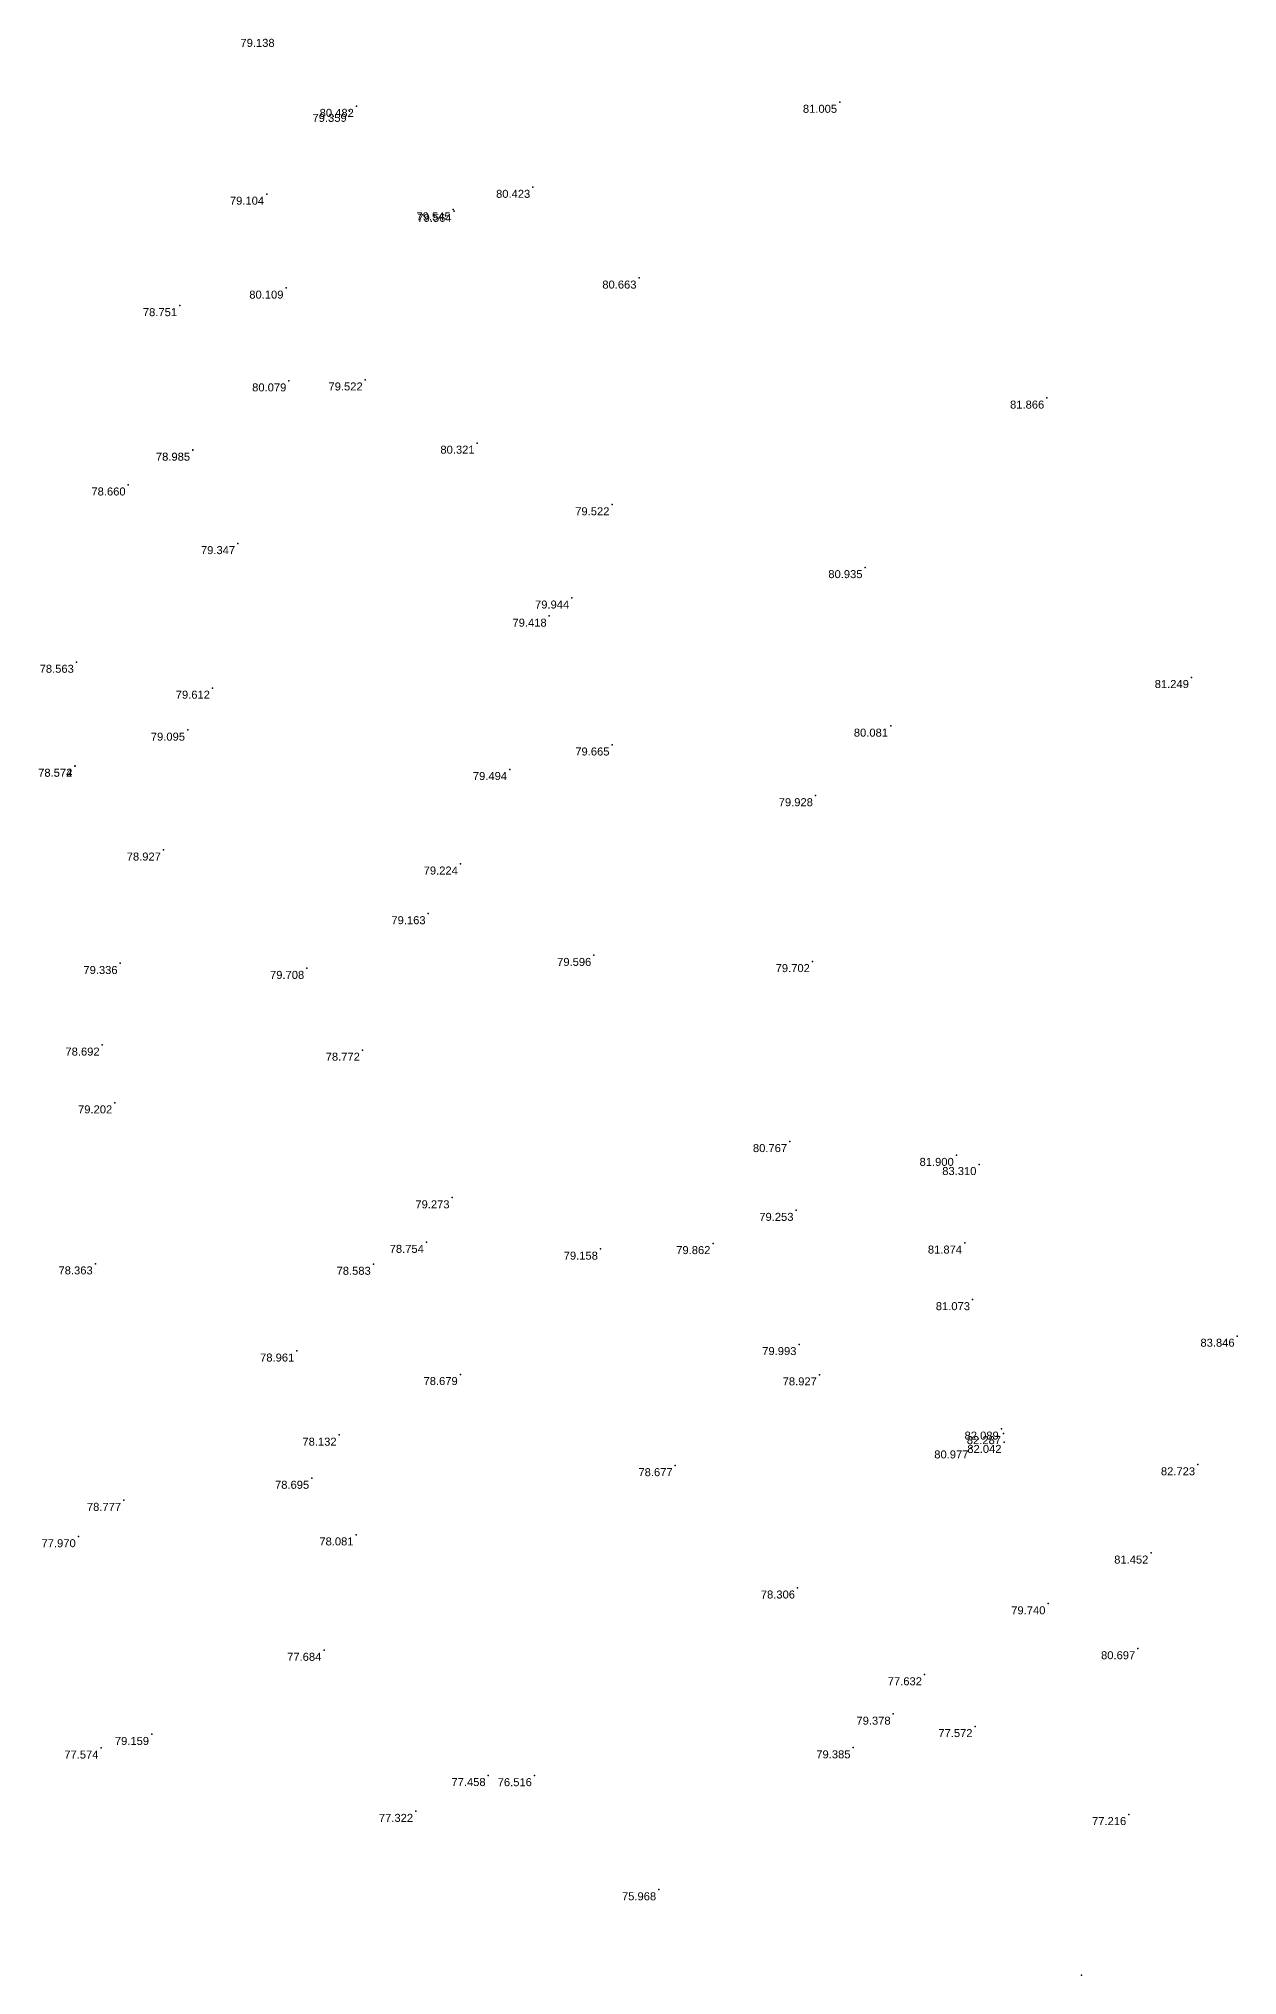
# Model space of a CAD drawing. Header units: millimetres. Extents: x 706139 to 707011, y 753722 to 954403.
# Drawn here: x 706335 to 706379.9, y 954112.9 to 954185.5 of the extents above; entities that cross this region are included whole.
import ezdxf
from ezdxf.enums import TextEntityAlignment as Align

# ---------------------------------------------------------------- set-up
doc = ezdxf.new("R2010")
doc.units = ezdxf.units.MM
doc.linetypes.add('SOLID_LINE', pattern=[0])
doc.layers.add('Height', color=7, linetype='Continuous')
doc.styles.get("Standard").update_dxf_attribs({"font": 'arial.ttf'})

msp = doc.modelspace()

# ---------------------------------------------------------------- linework, layer by layer
at = {"color": 0, "linetype": 'SOLID_LINE'}
for p in [(706364.993, 954183.13, 81.005), (706346.6037, 954182.7906, 79.3585), (706346.6037, 954182.7906, 79.3585), (706346.6037, 954182.7906, 79.3585), (706346.8701, 954182.9782, 80.4819), (706346.8701, 954182.9782, 80.4819), (706346.8701, 954182.9782, 80.4819), (706343.5067, 954179.6855, 79.1038), (706343.5067, 954179.6855, 79.1038), (706343.5067, 954179.6855, 79.1038), (706353.487, 954179.9422, 80.4232), (706353.487, 954179.9422, 80.4232), (706353.487, 954179.9422, 80.4232), (706350.5007, 954179.0995, 79.5451), (706350.5007, 954179.0995, 79.5451), (706350.5007, 954179.0995, 79.5451), (706350.5355, 954179.0419, 79.5641), (706350.5355, 954179.0419, 79.5641), (706350.5355, 954179.0419, 79.5641), (706344.2321, 954176.1636, 80.1091), (706344.2321, 954176.1636, 80.1091), (706344.2321, 954176.1636, 80.1091), (706357.471, 954176.54, 80.663), (706340.2425, 954175.5061, 78.7513), (706340.2425, 954175.5061, 78.7513), (706340.2425, 954175.5061, 78.7513), (706344.3398, 954172.6856, 80.0794), (706344.3398, 954172.6856, 80.0794), (706344.3398, 954172.6856, 80.0794), (706347.2022, 954172.7213, 79.5224), (706347.2022, 954172.7213, 79.5224), (706347.2022, 954172.7213, 79.5224), (706372.7621, 954172.0407, 81.8658), (706372.7621, 954172.0407, 81.8658), (706372.7621, 954172.0407, 81.8658), (706340.7298, 954170.0858, 78.9849), (706340.7298, 954170.0858, 78.9849), (706340.7298, 954170.0858, 78.9849), (706340.731, 954170.0907, 78.9848), (706340.731, 954170.0907, 78.9848), (706340.731, 954170.0907, 78.9848), (706351.3993, 954170.3508, 80.3209), (706351.3993, 954170.3508, 80.3209), (706351.3993, 954170.3508, 80.3209), (706338.3122, 954168.7839, 78.6602), (706338.3122, 954168.7839, 78.6602), (706338.3122, 954168.7839, 78.6602), (706356.4558, 954168.0412, 79.5221), (706356.4558, 954168.0412, 79.5221), (706356.4558, 954168.0412, 79.5221), (706342.419, 954166.5853, 79.3468), (706342.419, 954166.5853, 79.3468), (706342.419, 954166.5853, 79.3468), (706365.9466, 954165.6852, 80.9349), (706365.9466, 954165.6852, 80.9349), (706365.9466, 954165.6852, 80.9349), (706354.9475, 954164.5458, 79.9443), (706354.9475, 954164.5458, 79.9443), (706354.9475, 954164.5458, 79.9443), (706354.102, 954163.866, 79.4176), (706354.102, 954163.866, 79.4176), (706354.102, 954163.866, 79.4176), (706336.3705, 954162.1376, 78.5625), (706336.3705, 954162.1376, 78.5625), (706336.3705, 954162.1376, 78.5625), (706378.186, 954161.5645, 81.2488), (706378.186, 954161.5645, 81.2488), (706378.186, 954161.5645, 81.2488), (706341.4739, 954161.1653, 79.6119), (706341.4739, 954161.1653, 79.6119), (706341.4739, 954161.1653, 79.6119), (706340.5401, 954159.5919, 79.0954), (706340.5401, 954159.5919, 79.0954), (706340.5401, 954159.5919, 79.0954), (706366.9031, 954159.7429, 80.0814), (706366.9031, 954159.7429, 80.0814), (706366.9031, 954159.7429, 80.0814), (706356.4581, 954159.0358, 79.6651), (706356.4581, 954159.0358, 79.6651), (706356.4581, 954159.0358, 79.6651), (706336.3143, 954158.2378, 78.5743), (706336.3143, 954158.2378, 78.5743), (706336.3143, 954158.2378, 78.5743), (706336.3162, 954158.2425, 78.5719), (706336.3162, 954158.2425, 78.5719), (706336.3162, 954158.2425, 78.5719), (706352.6165, 954158.1167, 79.494), (706352.6165, 954158.1167, 79.494), (706352.6165, 954158.1167, 79.494), (706364.0865, 954157.1349, 79.9284), (706364.0865, 954157.1349, 79.9284), (706364.0865, 954157.1349, 79.9284), (706339.6362, 954155.097, 78.9265), (706339.6362, 954155.097, 78.9265), (706339.6362, 954155.097, 78.9265), (706350.7718, 954154.574, 79.224), (706350.7718, 954154.574, 79.224), (706350.7718, 954154.574, 79.224), (706349.5613, 954152.711, 79.1635), (706349.5613, 954152.711, 79.1635), (706349.5613, 954152.711, 79.1635), (706338.0113, 954150.8449, 79.3363), (706338.0113, 954150.8449, 79.3363), (706338.0113, 954150.8449, 79.3363), (706345.0099, 954150.6612, 79.7083), (706345.0099, 954150.6612, 79.7083), (706345.0099, 954150.6612, 79.7083), (706355.7766, 954151.1473, 79.596), (706355.7766, 954151.1473, 79.596), (706355.7766, 954151.1473, 79.596), (706363.9719, 954150.9154, 79.7024), (706363.9719, 954150.9154, 79.7024), (706363.9719, 954150.9154, 79.7024), (706337.3377, 954147.7854, 78.6918), (706337.3377, 954147.7854, 78.6918), (706337.3377, 954147.7854, 78.6918), (706347.098, 954147.5948, 78.7723), (706347.098, 954147.5948, 78.7723), (706347.098, 954147.5948, 78.7723), (706337.8101, 954145.6193, 79.2017), (706337.8101, 954145.6193, 79.2017), (706337.8101, 954145.6193, 79.2017), (706363.119, 954144.1681, 80.7673), (706363.119, 954144.1681, 80.7673), (706363.119, 954144.1681, 80.7673), (706369.3678, 954143.6513, 81.9004), (706369.3678, 954143.6513, 81.9004), (706369.3678, 954143.6513, 81.9004), (706370.2186, 954143.3073, 83.3096), (706370.2186, 954143.3073, 83.3096), (706370.2186, 954143.3073, 83.3096), (706350.4608, 954142.0594, 79.2735), (706350.4608, 954142.0594, 79.2735), (706350.4608, 954142.0594, 79.2735), (706363.3584, 954141.5895, 79.2531), (706363.3584, 954141.5895, 79.2531), (706363.3584, 954141.5895, 79.2531), (706349.4972, 954140.3897, 78.7541), (706349.4972, 954140.3897, 78.7541), (706349.4972, 954140.3897, 78.7541), (706360.2423, 954140.3434, 79.8621), (706360.2423, 954140.3434, 79.8621), (706360.2423, 954140.3434, 79.8621), (706369.6795, 954140.3639, 81.8741), (706369.6795, 954140.3639, 81.8741), (706369.6795, 954140.3639, 81.8741), (706337.0781, 954139.5822, 78.3634), (706337.0781, 954139.5822, 78.3634), (706337.0781, 954139.5822, 78.3634), (706347.5056, 954139.568, 78.5828), (706347.5056, 954139.568, 78.5828), (706347.5056, 954139.568, 78.5828), (706356.0232, 954140.1351, 79.1583), (706356.0232, 954140.1351, 79.1583), (706356.0232, 954140.1351, 79.1583), (706369.9773, 954138.2417, 81.0732), (706369.9773, 954138.2417, 81.0732), (706369.9773, 954138.2417, 81.0732), (706379.9011, 954136.8708, 83.8455), (706379.9011, 954136.8708, 83.8455), (706379.9011, 954136.8708, 83.8455), (706344.6375, 954136.3155, 78.9606), (706344.6375, 954136.3155, 78.9606), (706344.6375, 954136.3155, 78.9606), (706363.4681, 954136.5591, 79.9935), (706363.4681, 954136.5591, 79.9935), (706363.4681, 954136.5591, 79.9935), (706350.7669, 954135.436, 78.6789), (706350.7669, 954135.436, 78.6789), (706350.7669, 954135.436, 78.6789), (706364.2345, 954135.423, 78.9267), (706364.2345, 954135.423, 78.9267), (706364.2345, 954135.423, 78.9267), (706346.2244, 954133.1623, 78.1319), (706346.2244, 954133.1623, 78.1319), (706346.2244, 954133.1623, 78.1319), (706371.056, 954133.3897, 82.0893), (706371.056, 954133.3897, 82.0893), (706371.056, 954133.3897, 82.0893), (706371.1401, 954133.2189, 82.287), (706371.1401, 954133.2189, 82.287), (706371.1401, 954133.2189, 82.287), (706369.9204, 954132.6834, 80.9769), (706369.9204, 954132.6834, 80.9769), (706369.9204, 954132.6834, 80.9769), (706371.1592, 954132.8908, 82.0419), (706371.1592, 954132.8908, 82.0419), (706371.1592, 954132.8908, 82.0419), (706358.8256, 954132.0185, 78.6766), (706358.8256, 954132.0185, 78.6766), (706358.8256, 954132.0185, 78.6766), (706378.4186, 954132.0514, 82.7234), (706378.4186, 954132.0514, 82.7234), (706378.4186, 954132.0514, 82.7234), (706345.1969, 954131.5455, 78.695), (706345.1969, 954131.5455, 78.695), (706345.1969, 954131.5455, 78.695), (706338.1426, 954130.7181, 78.7767), (706338.1426, 954130.7181, 78.7767), (706338.1426, 954130.7181, 78.7767), (706346.8595, 954129.4225, 78.0807), (706346.8595, 954129.4225, 78.0807), (706346.8595, 954129.4225, 78.0807), (706336.4412, 954129.3558, 77.9702), (706336.4412, 954129.3558, 77.9702), (706336.4412, 954129.3558, 77.9702), (706376.6669, 954128.7418, 81.4522), (706376.6669, 954128.7418, 81.4522), (706376.6669, 954128.7418, 81.4522), (706363.4152, 954127.4317, 78.3064), (706363.4152, 954127.4317, 78.3064), (706363.4152, 954127.4317, 78.3064), (706372.8064, 954126.8398, 79.74), (706372.8064, 954126.8398, 79.74), (706372.8064, 954126.8398, 79.74), (706345.6529, 954125.0958, 77.6842), (706345.6529, 954125.0958, 77.6842), (706345.6529, 954125.0958, 77.6842), (706376.1737, 954125.1554, 80.6971), (706376.1737, 954125.1554, 80.6971), (706376.1737, 954125.1554, 80.6971), (706368.175, 954124.1792, 77.6324), (706368.175, 954124.1792, 77.6324), (706368.175, 954124.1792, 77.6324), (706367.0007, 954122.7025, 79.3781), (706367.0007, 954122.7025, 79.3781), (706367.0007, 954122.7025, 79.3781), (706370.0724, 954122.2369, 77.5719), (706370.0724, 954122.2369, 77.5719), (706370.0724, 954122.2369, 77.5719), (706337.2957, 954121.4325, 77.5742), (706337.2957, 954121.4325, 77.5742), (706337.2957, 954121.4325, 77.5742), (706339.1921, 954121.9418, 79.1589), (706339.1921, 954121.9418, 79.1589), (706339.1921, 954121.9418, 79.1589), (706365.496, 954121.4402, 79.385), (706365.496, 954121.4402, 79.385), (706365.496, 954121.4402, 79.385), (706351.8129, 954120.4005, 77.4581), (706351.8129, 954120.4005, 77.4581), (706351.8129, 954120.4005, 77.4581), (706353.5472, 954120.3967, 76.5162), (706353.5472, 954120.3967, 76.5162), (706353.5472, 954120.3967, 76.5162), (706349.0938, 954119.0586, 77.322), (706349.0938, 954119.0586, 77.322), (706349.0938, 954119.0586, 77.322), (706375.8363, 954118.938, 77.2162), (706375.8363, 954118.938, 77.2162), (706375.8363, 954118.938, 77.2162), (706358.2086, 954116.1182, 75.9679), (706358.2086, 954116.1182, 75.9679), (706358.2086, 954116.1182, 75.9679), (706374.0629, 954112.9075, 75.9262), (706374.0629, 954112.9075, 75.9262), (706374.0629, 954112.9075, 75.9262)]:
    msp.add_point(p, dxfattribs=at)

# ---------------------------------------------------------------- texts
at = {"layer": 'Height', "color": 4, "linetype": 'SOLID_LINE'}
for s, p in [('79.138', (706343.8007, 954185.5023, 79.1384)), ('79.138', (706343.8007, 954185.5023, 79.1384)), ('79.138', (706343.8007, 954185.5023, 79.1384)), ('79.359', (706346.5037, 954182.6906, 79.3585)), ('79.359', (706346.5037, 954182.6906, 79.3585)), ('79.359', (706346.5037, 954182.6906, 79.3585)), ('80.482', (706346.7701, 954182.8782, 80.4819)), ('80.482', (706346.7701, 954182.8782, 80.4819)), ('80.482', (706346.7701, 954182.8782, 80.4819)), ('81.005', (706364.893, 954183.03, 81.005)), ('79.104', (706343.4067, 954179.5855, 79.1038)), ('79.104', (706343.4067, 954179.5855, 79.1038)), ('79.104', (706343.4067, 954179.5855, 79.1038)), ('80.423', (706353.387, 954179.8422, 80.4232)), ('80.423', (706353.387, 954179.8422, 80.4232)), ('80.423', (706353.387, 954179.8422, 80.4232)), ('79.545', (706350.4007, 954178.9995, 79.5451)), ('79.545', (706350.4007, 954178.9995, 79.5451)), ('79.545', (706350.4007, 954178.9995, 79.5451)), ('79.564', (706350.4355, 954178.9419, 79.5641)), ('79.564', (706350.4355, 954178.9419, 79.5641)), ('79.564', (706350.4355, 954178.9419, 79.5641)), ('80.109', (706344.1321, 954176.0636, 80.1091)), ('80.109', (706344.1321, 954176.0636, 80.1091)), ('80.109', (706344.1321, 954176.0636, 80.1091)), ('80.663', (706357.371, 954176.44, 80.663)), ('78.751', (706340.1425, 954175.4061, 78.7513)), ('78.751', (706340.1425, 954175.4061, 78.7513)), ('78.751', (706340.1425, 954175.4061, 78.7513)), ('80.079', (706344.2398, 954172.5856, 80.0794)), ('80.079', (706344.2398, 954172.5856, 80.0794)), ('80.079', (706344.2398, 954172.5856, 80.0794)), ('79.522', (706347.1022, 954172.6213, 79.5224)), ('79.522', (706347.1022, 954172.6213, 79.5224)), ('79.522', (706347.1022, 954172.6213, 79.5224)), ('81.866', (706372.6621, 954171.9407, 81.8658)), ('81.866', (706372.6621, 954171.9407, 81.8658)), ('81.866', (706372.6621, 954171.9407, 81.8658)), ('80.321', (706351.2993, 954170.2508, 80.3209)), ('80.321', (706351.2993, 954170.2508, 80.3209)), ('80.321', (706351.2993, 954170.2508, 80.3209)), ('78.985', (706340.6298, 954169.9858, 78.9849)), ('78.985', (706340.6298, 954169.9858, 78.9849)), ('78.985', (706340.6298, 954169.9858, 78.9849)), ('78.985', (706340.631, 954169.9907, 78.9848)), ('78.985', (706340.631, 954169.9907, 78.9848)), ('78.985', (706340.631, 954169.9907, 78.9848)), ('78.660', (706338.2122, 954168.6839, 78.6602)), ('78.660', (706338.2122, 954168.6839, 78.6602)), ('78.660', (706338.2122, 954168.6839, 78.6602)), ('79.522', (706356.3558, 954167.9412, 79.5221)), ('79.522', (706356.3558, 954167.9412, 79.5221)), ('79.522', (706356.3558, 954167.9412, 79.5221)), ('79.347', (706342.319, 954166.4853, 79.3468)), ('79.347', (706342.319, 954166.4853, 79.3468)), ('79.347', (706342.319, 954166.4853, 79.3468)), ('80.935', (706365.8466, 954165.5852, 80.9349)), ('80.935', (706365.8466, 954165.5852, 80.9349)), ('80.935', (706365.8466, 954165.5852, 80.9349)), ('79.944', (706354.8475, 954164.4458, 79.9443)), ('79.944', (706354.8475, 954164.4458, 79.9443)), ('79.944', (706354.8475, 954164.4458, 79.9443)), ('79.418', (706354.002, 954163.766, 79.4176)), ('79.418', (706354.002, 954163.766, 79.4176)), ('79.418', (706354.002, 954163.766, 79.4176)), ('78.563', (706336.2705, 954162.0376, 78.5625)), ('78.563', (706336.2705, 954162.0376, 78.5625)), ('78.563', (706336.2705, 954162.0376, 78.5625)), ('81.249', (706378.086, 954161.4645, 81.2488)), ('81.249', (706378.086, 954161.4645, 81.2488)), ('81.249', (706378.086, 954161.4645, 81.2488)), ('79.612', (706341.3739, 954161.0653, 79.6119)), ('79.612', (706341.3739, 954161.0653, 79.6119)), ('79.612', (706341.3739, 954161.0653, 79.6119)), ('79.095', (706340.4401, 954159.4919, 79.0954)), ('79.095', (706340.4401, 954159.4919, 79.0954)), ('79.095', (706340.4401, 954159.4919, 79.0954)), ('80.081', (706366.8031, 954159.6429, 80.0814)), ('80.081', (706366.8031, 954159.6429, 80.0814)), ('80.081', (706366.8031, 954159.6429, 80.0814)), ('79.665', (706356.3581, 954158.9358, 79.6651)), ('79.665', (706356.3581, 954158.9358, 79.6651)), ('79.665', (706356.3581, 954158.9358, 79.6651)), ('78.574', (706336.2143, 954158.1378, 78.5743)), ('78.574', (706336.2143, 954158.1378, 78.5743)), ('78.574', (706336.2143, 954158.1378, 78.5743)), ('78.572', (706336.2162, 954158.1425, 78.5719)), ('78.572', (706336.2162, 954158.1425, 78.5719)), ('78.572', (706336.2162, 954158.1425, 78.5719)), ('79.494', (706352.5165, 954158.0167, 79.494)), ('79.494', (706352.5165, 954158.0167, 79.494)), ('79.494', (706352.5165, 954158.0167, 79.494)), ('79.928', (706363.9865, 954157.0349, 79.9284)), ('79.928', (706363.9865, 954157.0349, 79.9284)), ('79.928', (706363.9865, 954157.0349, 79.9284)), ('78.927', (706339.5362, 954154.997, 78.9265)), ('78.927', (706339.5362, 954154.997, 78.9265)), ('78.927', (706339.5362, 954154.997, 78.9265)), ('79.224', (706350.6718, 954154.474, 79.224)), ('79.224', (706350.6718, 954154.474, 79.224)), ('79.224', (706350.6718, 954154.474, 79.224)), ('79.163', (706349.4613, 954152.611, 79.1635)), ('79.163', (706349.4613, 954152.611, 79.1635)), ('79.163', (706349.4613, 954152.611, 79.1635)), ('79.336', (706337.9113, 954150.7449, 79.3363)), ('79.336', (706337.9113, 954150.7449, 79.3363)), ('79.336', (706337.9113, 954150.7449, 79.3363)), ('79.708', (706344.9099, 954150.5612, 79.7083)), ('79.708', (706344.9099, 954150.5612, 79.7083)), ('79.708', (706344.9099, 954150.5612, 79.7083)), ('79.596', (706355.6766, 954151.0473, 79.596)), ('79.596', (706355.6766, 954151.0473, 79.596)), ('79.596', (706355.6766, 954151.0473, 79.596)), ('79.702', (706363.8719, 954150.8154, 79.7024)), ('79.702', (706363.8719, 954150.8154, 79.7024)), ('79.702', (706363.8719, 954150.8154, 79.7024)), ('78.692', (706337.2377, 954147.6854, 78.6918)), ('78.692', (706337.2377, 954147.6854, 78.6918)), ('78.692', (706337.2377, 954147.6854, 78.6918)), ('78.772', (706346.998, 954147.4948, 78.7723)), ('78.772', (706346.998, 954147.4948, 78.7723)), ('78.772', (706346.998, 954147.4948, 78.7723)), ('79.202', (706337.7101, 954145.5193, 79.2017)), ('79.202', (706337.7101, 954145.5193, 79.2017)), ('79.202', (706337.7101, 954145.5193, 79.2017)), ('80.767', (706363.019, 954144.0681, 80.7673)), ('80.767', (706363.019, 954144.0681, 80.7673)), ('80.767', (706363.019, 954144.0681, 80.7673)), ('81.900', (706369.2678, 954143.5513, 81.9004)), ('81.900', (706369.2678, 954143.5513, 81.9004)), ('81.900', (706369.2678, 954143.5513, 81.9004)), ('83.310', (706370.1186, 954143.2073, 83.3096)), ('83.310', (706370.1186, 954143.2073, 83.3096)), ('83.310', (706370.1186, 954143.2073, 83.3096)), ('79.273', (706350.3608, 954141.9594, 79.2735)), ('79.273', (706350.3608, 954141.9594, 79.2735)), ('79.273', (706350.3608, 954141.9594, 79.2735)), ('79.253', (706363.2584, 954141.4895, 79.2531)), ('79.253', (706363.2584, 954141.4895, 79.2531)), ('79.253', (706363.2584, 954141.4895, 79.2531)), ('78.754', (706349.3972, 954140.2897, 78.7541)), ('78.754', (706349.3972, 954140.2897, 78.7541)), ('78.754', (706349.3972, 954140.2897, 78.7541)), ('79.158', (706355.9232, 954140.0351, 79.1583)), ('79.158', (706355.9232, 954140.0351, 79.1583)), ('79.158', (706355.9232, 954140.0351, 79.1583)), ('79.862', (706360.1423, 954140.2434, 79.8621)), ('79.862', (706360.1423, 954140.2434, 79.8621)), ('79.862', (706360.1423, 954140.2434, 79.8621)), ('81.874', (706369.5795, 954140.2639, 81.8741)), ('81.874', (706369.5795, 954140.2639, 81.8741)), ('81.874', (706369.5795, 954140.2639, 81.8741)), ('78.363', (706336.9781, 954139.4822, 78.3634)), ('78.363', (706336.9781, 954139.4822, 78.3634)), ('78.363', (706336.9781, 954139.4822, 78.3634)), ('78.583', (706347.4056, 954139.468, 78.5828)), ('78.583', (706347.4056, 954139.468, 78.5828)), ('78.583', (706347.4056, 954139.468, 78.5828)), ('81.073', (706369.8773, 954138.1417, 81.0732)), ('81.073', (706369.8773, 954138.1417, 81.0732)), ('81.073', (706369.8773, 954138.1417, 81.0732)), ('83.846', (706379.8011, 954136.7708, 83.8455)), ('83.846', (706379.8011, 954136.7708, 83.8455)), ('83.846', (706379.8011, 954136.7708, 83.8455)), ('78.961', (706344.5375, 954136.2155, 78.9606)), ('78.961', (706344.5375, 954136.2155, 78.9606)), ('78.961', (706344.5375, 954136.2155, 78.9606)), ('79.993', (706363.3681, 954136.4591, 79.9935)), ('79.993', (706363.3681, 954136.4591, 79.9935)), ('79.993', (706363.3681, 954136.4591, 79.9935)), ('78.679', (706350.6669, 954135.336, 78.6789)), ('78.679', (706350.6669, 954135.336, 78.6789)), ('78.679', (706350.6669, 954135.336, 78.6789)), ('78.927', (706364.1345, 954135.323, 78.9267)), ('78.927', (706364.1345, 954135.323, 78.9267)), ('78.927', (706364.1345, 954135.323, 78.9267)), ('78.132', (706346.1244, 954133.0623, 78.1319)), ('78.132', (706346.1244, 954133.0623, 78.1319)), ('78.132', (706346.1244, 954133.0623, 78.1319)), ('82.089', (706370.956, 954133.2897, 82.0893)), ('82.089', (706370.956, 954133.2897, 82.0893)), ('82.089', (706370.956, 954133.2897, 82.0893)), ('82.287', (706371.0401, 954133.1189, 82.287)), ('82.287', (706371.0401, 954133.1189, 82.287)), ('82.287', (706371.0401, 954133.1189, 82.287)), ('80.977', (706369.8204, 954132.5834, 80.9769)), ('80.977', (706369.8204, 954132.5834, 80.9769)), ('80.977', (706369.8204, 954132.5834, 80.9769)), ('82.042', (706371.0592, 954132.7908, 82.0419)), ('82.042', (706371.0592, 954132.7908, 82.0419)), ('82.042', (706371.0592, 954132.7908, 82.0419)), ('78.677', (706358.7256, 954131.9185, 78.6766)), ('78.677', (706358.7256, 954131.9185, 78.6766)), ('78.677', (706358.7256, 954131.9185, 78.6766)), ('82.723', (706378.3186, 954131.9514, 82.7234)), ('82.723', (706378.3186, 954131.9514, 82.7234)), ('82.723', (706378.3186, 954131.9514, 82.7234)), ('78.695', (706345.0969, 954131.4455, 78.695)), ('78.695', (706345.0969, 954131.4455, 78.695)), ('78.695', (706345.0969, 954131.4455, 78.695)), ('78.777', (706338.0426, 954130.6181, 78.7767)), ('78.777', (706338.0426, 954130.6181, 78.7767)), ('78.777', (706338.0426, 954130.6181, 78.7767)), ('77.970', (706336.3412, 954129.2558, 77.9702)), ('77.970', (706336.3412, 954129.2558, 77.9702)), ('77.970', (706336.3412, 954129.2558, 77.9702)), ('78.081', (706346.7595, 954129.3225, 78.0807)), ('78.081', (706346.7595, 954129.3225, 78.0807)), ('78.081', (706346.7595, 954129.3225, 78.0807)), ('81.452', (706376.5669, 954128.6418, 81.4522)), ('81.452', (706376.5669, 954128.6418, 81.4522)), ('81.452', (706376.5669, 954128.6418, 81.4522)), ('78.306', (706363.3152, 954127.3317, 78.3064)), ('78.306', (706363.3152, 954127.3317, 78.3064)), ('78.306', (706363.3152, 954127.3317, 78.3064)), ('79.740', (706372.7064, 954126.7398, 79.74)), ('79.740', (706372.7064, 954126.7398, 79.74)), ('79.740', (706372.7064, 954126.7398, 79.74)), ('80.697', (706376.0737, 954125.0554, 80.6971)), ('80.697', (706376.0737, 954125.0554, 80.6971)), ('80.697', (706376.0737, 954125.0554, 80.6971)), ('77.684', (706345.5529, 954124.9958, 77.6842)), ('77.684', (706345.5529, 954124.9958, 77.6842)), ('77.684', (706345.5529, 954124.9958, 77.6842)), ('77.632', (706368.075, 954124.0792, 77.6324)), ('77.632', (706368.075, 954124.0792, 77.6324)), ('77.632', (706368.075, 954124.0792, 77.6324)), ('79.378', (706366.9007, 954122.6025, 79.3781)), ('79.378', (706366.9007, 954122.6025, 79.3781)), ('79.378', (706366.9007, 954122.6025, 79.3781)), ('77.572', (706369.9724, 954122.1369, 77.5719)), ('77.572', (706369.9724, 954122.1369, 77.5719)), ('77.572', (706369.9724, 954122.1369, 77.5719)), ('79.159', (706339.0921, 954121.8418, 79.1589)), ('79.159', (706339.0921, 954121.8418, 79.1589)), ('79.159', (706339.0921, 954121.8418, 79.1589)), ('77.574', (706337.1957, 954121.3325, 77.5742)), ('77.574', (706337.1957, 954121.3325, 77.5742)), ('77.574', (706337.1957, 954121.3325, 77.5742)), ('79.385', (706365.396, 954121.3402, 79.385)), ('79.385', (706365.396, 954121.3402, 79.385)), ('79.385', (706365.396, 954121.3402, 79.385)), ('77.458', (706351.7129, 954120.3005, 77.4581)), ('77.458', (706351.7129, 954120.3005, 77.4581)), ('77.458', (706351.7129, 954120.3005, 77.4581)), ('76.516', (706353.4472, 954120.2967, 76.5162)), ('76.516', (706353.4472, 954120.2967, 76.5162)), ('76.516', (706353.4472, 954120.2967, 76.5162)), ('77.322', (706348.9938, 954118.9586, 77.322)), ('77.322', (706348.9938, 954118.9586, 77.322)), ('77.322', (706348.9938, 954118.9586, 77.322)), ('77.216', (706375.7363, 954118.838, 77.2162)), ('77.216', (706375.7363, 954118.838, 77.2162)), ('77.216', (706375.7363, 954118.838, 77.2162)), ('75.968', (706358.1086, 954116.0182, 75.9679)), ('75.968', (706358.1086, 954116.0182, 75.9679)), ('75.968', (706358.1086, 954116.0182, 75.9679))]:
    msp.add_text(s, height=0.3, dxfattribs=at).set_placement(p, align=Align.TOP_RIGHT)

doc.saveas('drawing.dxf')
